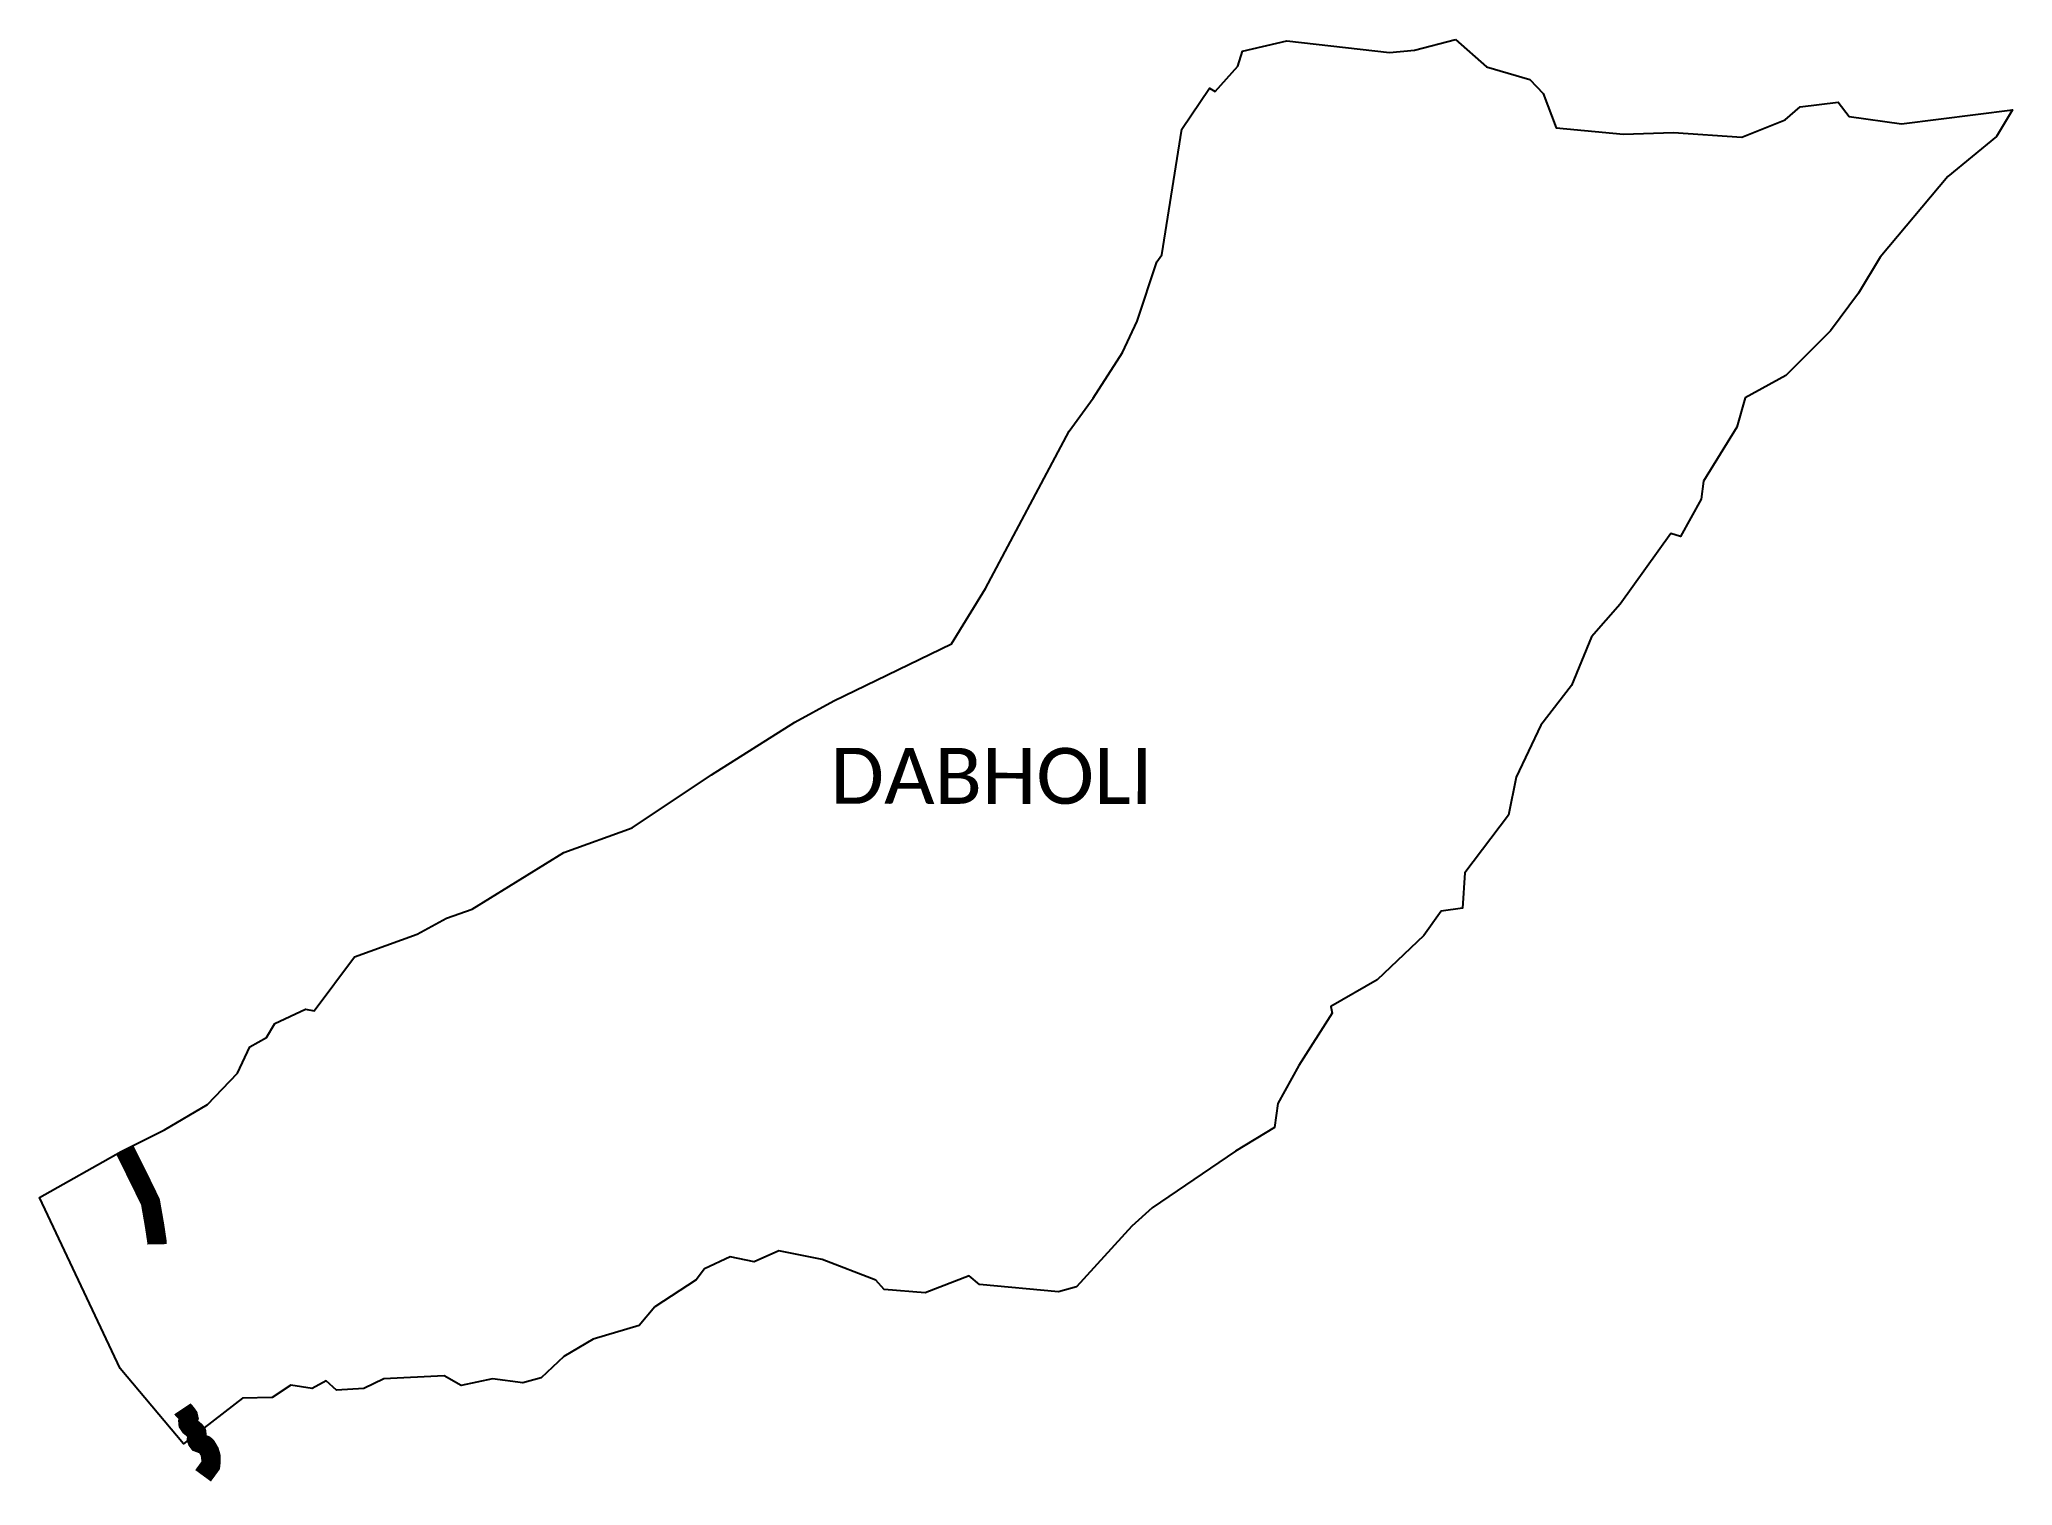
# Model space of a CAD drawing. Header units: metres. Extents: x 350918 to 355985, y 1754075 to 1757789.
import ezdxf

# ---------------------------------------------------------------- set-up
doc = ezdxf.new("R2010")
doc.units = ezdxf.units.M
doc.layers.add('NATURALLY PROTECTED', color=3, linetype='Continuous')
doc.layers.add('VILLAGE NAME', color=250, linetype='Continuous')

msp = doc.modelspace()

# ---------------------------------------------------------------- linework, layer by layer
at = {"color": 3}
for points in [[(354633.8, 1757718.5), (354745.3, 1757686.2), (354779.4, 1757649.9), (354812.8, 1757561.9), (354986.3, 1757545.9), (355114.1, 1757549.6), (355289.7, 1757537.8), (355400.8, 1757582.7), (355439.4, 1757616.1), (355536.9, 1757627.9), (355565.6, 1757591.1), (355699.5, 1757572.2), (355985, 1757608.4), (355943.7, 1757539.3), (355818.5, 1757437.1), (355645, 1757229.6), (355589.3, 1757136.9), (355517.9, 1757040.1), (355402.8, 1756925.9), (355298.3, 1756868.1), (355276.7, 1756793.2), (355191.7, 1756654), (355185.1, 1756608.2), (355132.1, 1756512.1), (355107.7, 1756520.3), (354977.1, 1756338.1), (354903.6, 1756254.7), (354852.5, 1756129.5), (354774, 1756027.4), (354710.1, 1755894.2), (354690.8, 1755796.5), (354578.4, 1755648.8), (354572.7, 1755557.7), (354517.4, 1755550.3), (354473, 1755487.1), (354353.5, 1755373.6), (354234.1, 1755305.1), (354238, 1755288.2), (354151.9, 1755153.9), (354097.9, 1755055.9), (354089.8, 1754994.1), (353989.2, 1754933.3), (353775.6, 1754788.3), (353723.6, 1754741.1), (353581.3, 1754585), (353534.7, 1754572.2), (353332.5, 1754591.2), (353305.7, 1754613.7), (353192.5, 1754570.2), (353087.5, 1754578), (353066.2, 1754602.5), (352927.7, 1754655.1), (352816.4, 1754677.4), (352753.5, 1754649), (352691.6, 1754662.2), (352626.1, 1754631.4), (352604.8, 1754603.5), (352498.3, 1754533.5), (352457.8, 1754485.9), (352339.9, 1754450.9), (352264.4, 1754406.1), (352206.5, 1754351.6), (352159.5, 1754338.3), (352081.3, 1754348.8), (352001.4, 1754331.6), (351957.3, 1754356.5), (351802.4, 1754348.9), (351751.2, 1754324.4), (351681.3, 1754320.2), (351654.6, 1754343.6), (351618.8, 1754324.2), (351563.8, 1754332.7), (351515.5, 1754301.4), (351439.2, 1754299.2), (351288.1, 1754182.3), (351125.2, 1754375.3), (350918.1, 1754815), (351128, 1754932.9), (351239.6, 1754988.1), (351349.9, 1755053.1), (351426.7, 1755133.7), (351458.7, 1755201.6), (351501, 1755225.4), (351522.6, 1755261.1), (351601.3, 1755298.7), (351623.6, 1755294.1), (351727, 1755432.4), (351888.1, 1755491.2), (351963.2, 1755532.1), (352029.2, 1755554.7), (352264.3, 1755700.6), (352440.2, 1755764.2), (352643.7, 1755900.5), (352857.8, 1756035.5), (352958.4, 1756090.4), (353260.5, 1756236.9), (353347.2, 1756378.4), (353562.7, 1756783), (353624.4, 1756867.7), (353699.4, 1756984.8), (353736.7, 1757065.1), (353787.4, 1757217.4), (353800, 1757235.2), (353851.6, 1757558), (353923.2, 1757663.4), (353937.6, 1757655.2), (353995.6, 1757720), (354007.2, 1757758.8), (354121.2, 1757785.1), (354384.7, 1757755.5), (354449, 1757761.6), (354554.9, 1757788.7)], [(354554.9, 1757788.7), (354633.8, 1757718.5)]]:
    msp.add_lwpolyline(points, dxfattribs=at)
at = {"layer": 'NATURALLY PROTECTED', "const_width": 50, "flags": 128}
for points in [[(351137, 1754937.4), (351174.5, 1754862), (351203.1, 1754803.1), (351213.8, 1754741.7), (351220.1, 1754699.3), (351220.2, 1754694.4)], [(351285.1, 1754271.9), (351285.9, 1754270.7), (351294.6, 1754261.6), (351300.3, 1754253.7), (351301.7, 1754247.4), (351299.3, 1754239.4), (351299.8, 1754233.6), (351304.6, 1754226.5), (351313, 1754219.6), (351318.8, 1754214.8), (351321.9, 1754210.5), (351322.5, 1754205.6), (351321.4, 1754193.8), (351323.1, 1754189.4), (351326.1, 1754185.4), (351334.9, 1754182.1), (351342.9, 1754179.1), (351346.8, 1754175.5), (351350.3, 1754169.7), (351354.7, 1754162.3), (351358.1, 1754151.2), (351358.6, 1754135.4), (351357.5, 1754126.3), (351348.5, 1754114), (351338.2, 1754099.9)]]:
    msp.add_lwpolyline(points, dxfattribs=at)

# ---------------------------------------------------------------- texts
at = {"layer": 'VILLAGE NAME', "insert": (352949.3, 1755969.4), "char_height": 143.7, "attachment_point": 1, "rotation": 359.9793}
msp.add_mtext_dynamic_manual_height_columns('{\\fCalibri|b0|i0|c0|p34;DABHOLI}', width=1418, gutter_width=718.5, heights=[0], dxfattribs=at)

doc.saveas('drawing.dxf')
